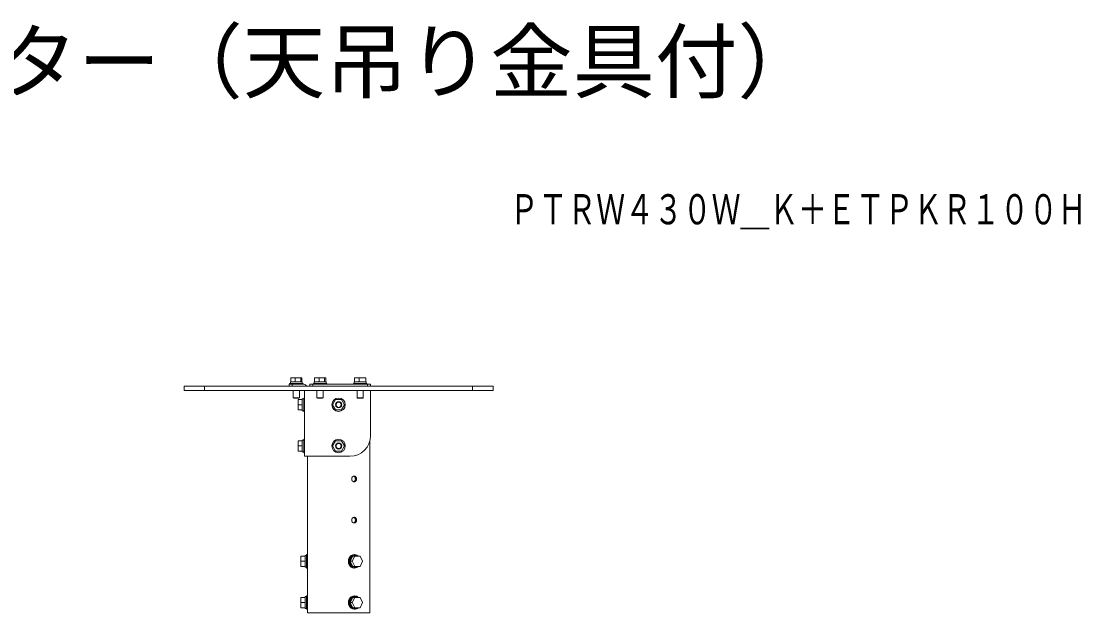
# Model space of a CAD drawing. Units: millimetres, scale not verified. Extents: x -62 to 63, y -57 to 57.
# Drawn here: x 5.8 to 57.2, y 28.1 to 56.8 of the extents above; entities that cross this region are included whole.
import ezdxf
from ezdxf.enums import TextEntityAlignment as Align

# ---------------------------------------------------------------- set-up
doc = ezdxf.new("R2010")
doc.units = ezdxf.units.MM
doc.header["$LTSCALE"] = 0.125
doc.layers.add('0-1_MOJI1', color=7, linetype='Continuous')
doc.layers.add('0-3_TOUROKU', color=7, linetype='Continuous')
doc.layers.add('0-5_GAIKEI', color=7, linetype='Continuous', lineweight=18)
doc.styles.add('ＭＳ ゴシック', font='')
doc.styles.get('ＭＳ ゴシック').set_extended_font_data('MS Gothic')

msp = doc.modelspace()

# ---------------------------------------------------------------- linework, layer by layer
at = {"layer": '0-5_GAIKEI', "color": 1}
for p, q in [((18.7665, 39.0669), (18.7665, 39.1669)), ((18.7665, 39.1669), (19.4665, 39.1669)), ((18.7915, 39.2069), (18.7915, 39.1669)), ((18.7915, 39.2069), (19.4424, 39.2069)), ((18.829, 39.2819), (18.829, 39.2069)), ((18.829, 39.2819), (19.4049, 39.2819)), ((18.8452, 39.4819), (18.8452, 39.2819)), ((19.3887, 39.4819), (18.8452, 39.4819)), ((18.9165, 39.1669), (18.9165, 39.0669)), ((19.0664, 39.2819), (19.0664, 39.4819)), ((19.3376, 39.2819), (19.3376, 39.4819)), ((19.3887, 39.2819), (19.3887, 39.4819)), ((19.4049, 39.2069), (19.4049, 39.2819)), ((19.4424, 39.1669), (19.4424, 39.2069)), ((19.7665, 39.0669), (19.7665, 39.1669)), ((19.7665, 39.1669), (22.7165, 39.1669)), ((19.9165, 39.1669), (19.9165, 39.0669)), ((19.9415, 39.2069), (19.9415, 39.1669)), ((19.9415, 39.2069), (20.6017, 39.2069)), ((19.979, 39.2819), (19.979, 39.2069)), ((20.5642, 39.2819), (19.979, 39.2819)), ((19.9952, 39.4819), (19.9952, 39.2819)), ((20.548, 39.4819), (19.9952, 39.4819)), ((20.2164, 39.2819), (20.2164, 39.4819)), ((20.4876, 39.2819), (20.4876, 39.4819)), ((20.548, 39.2819), (20.548, 39.4819)), ((20.5642, 39.2069), (20.5642, 39.2819)), ((20.6017, 39.1669), (20.6017, 39.2069)), ((21.891, 39.2069), (21.891, 39.1669)), ((21.891, 39.2069), (22.541, 39.2069)), ((21.9285, 39.2819), (22.504, 39.2819)), ((21.9285, 39.2819), (21.9285, 39.2069)), ((21.9447, 39.4819), (21.9447, 39.2819)), ((22.4877, 39.4819), (21.9447, 39.4819)), ((22.1659, 39.2819), (22.1659, 39.4819)), ((22.4877, 39.2819), (22.4877, 39.4819)), ((22.504, 39.2069), (22.504, 39.2819)), ((22.5415, 39.1669), (22.5415, 39.2069)), ((22.5665, 39.0669), (22.5665, 39.1669)), ((22.7165, 39.1669), (22.7165, 39.0669)), ((14.6665, 39.0669), (14.6665, 38.8669)), ((18.9665, 38.8669), (18.9665, 38.5069)), ((19.2674, 38.5069), (19.2674, 38.8669)), ((20.4165, 38.5069), (20.4165, 38.8669)), ((22.366, 38.5069), (22.366, 38.8669)), ((27.6665, 38.8669), (27.6665, 39.0669)), ((18.9665, 38.5069), (18.9915, 38.4819)), ((19.2674, 38.5069), (18.9665, 38.5069)), ((18.9915, 38.4819), (19.2424, 38.4819)), ((19.4015, 38.4169), (19.2015, 38.4169)), ((19.2015, 38.4169), (19.2015, 37.9169)), ((19.4015, 38.4169), (19.2015, 38.4169)), ((19.4015, 38.1669), (19.2015, 38.1669)), ((19.2424, 38.4819), (19.2674, 38.5069)), ((19.4765, 38.4544), (19.4015, 38.4544)), ((19.4015, 37.8794), (19.4015, 38.4544)), ((19.5165, 38.4919), (19.4765, 38.4919)), ((19.4765, 37.8419), (19.4765, 38.4919)), ((20.4165, 38.5069), (20.1165, 38.5069)), ((20.1415, 38.4819), (20.3915, 38.4819)), ((20.3915, 38.4819), (20.4165, 38.5069)), ((20.8778, 38.1669), (21.0221, 38.4169)), ((21.0221, 37.9169), (20.8778, 38.1669)), ((21.0221, 38.4169), (21.3108, 38.4169)), ((22.366, 38.5069), (22.066, 38.5069)), ((22.091, 38.4819), (22.341, 38.4819)), ((22.341, 38.4819), (22.366, 38.5069)), ((19.2015, 37.9169), (19.4015, 37.9169)), ((19.4015, 37.8794), (19.4765, 37.8794)), ((19.4765, 37.8419), (19.5165, 37.8419)), ((19.4015, 36.4169), (19.2015, 36.4169)), ((19.2015, 36.4169), (19.2015, 35.9169)), ((19.4015, 36.4169), (19.2015, 36.4169)), ((19.4015, 36.1669), (19.2015, 36.1669)), ((19.4765, 36.4544), (19.4015, 36.4544)), ((19.4015, 35.8794), (19.4015, 36.4544)), ((19.5165, 36.4919), (19.4765, 36.4919)), ((19.4765, 35.8419), (19.4765, 36.4919)), ((21.0221, 36.4169), (21.3108, 36.4169)), ((19.2015, 35.9169), (19.4015, 35.9169)), ((19.4015, 35.8794), (19.4765, 35.8794)), ((19.4765, 35.8419), (19.5165, 35.8419)), ((19.6129, 30.8544), (19.5379, 30.8544)), ((19.5379, 30.2794), (19.5379, 30.8544)), ((19.6529, 30.8919), (19.6129, 30.8919)), ((19.6129, 30.2419), (19.6129, 30.8919)), ((21.9808, 30.8544), (21.9433, 30.8544)), ((19.5379, 30.8169), (19.3379, 30.8169)), ((19.3379, 30.8169), (19.3379, 30.3169)), ((19.5379, 30.5669), (19.3379, 30.5669)), ((21.7308, 30.5669), (21.8308, 30.5669)), ((21.8547, 30.8148), (21.7318, 30.5689)), ((21.7318, 30.5648), (21.8558, 30.3169)), ((21.8308, 30.5669), (21.9558, 30.8169)), ((21.9558, 30.3169), (21.8308, 30.5669)), ((21.8558, 30.8169), (22.2057, 30.8169)), ((19.3379, 30.3169), (19.5379, 30.3169)), ((19.5379, 30.2794), (19.6129, 30.2794)), ((19.6129, 30.2419), (19.6529, 30.2419)), ((21.8558, 30.3169), (22.2057, 30.3168)), ((21.9433, 30.2794), (21.9808, 30.2794)), ((19.3379, 28.8169), (19.3379, 28.3169)), ((19.5379, 28.8169), (19.3379, 28.8169)), ((19.6129, 28.8544), (19.5379, 28.8544)), ((19.5379, 28.2794), (19.5379, 28.8544)), ((19.6529, 28.8919), (19.6129, 28.8919)), ((19.6129, 28.2419), (19.6129, 28.8919)), ((21.8558, 28.8169), (21.7308, 28.5669)), ((21.8308, 28.5669), (21.9558, 28.8169)), ((21.8558, 28.8169), (22.2057, 28.8169)), ((19.5379, 28.5669), (19.3379, 28.5669)), ((19.3379, 28.3169), (19.5379, 28.3169)), ((19.5379, 28.2794), (19.6129, 28.2794)), ((21.7308, 28.5669), (21.8308, 28.5669)), ((21.7308, 28.5669), (21.8558, 28.3169)), ((21.9558, 28.3169), (21.8308, 28.5669)), ((21.8558, 28.3169), (22.2057, 28.3168)), ((21.9433, 28.2794), (21.9808, 28.2794)), ((19.6129, 28.2419), (19.6529, 28.2419)), ((22.679, 28.0669), (19.654, 28.0669))]:
    msp.add_line(p, q, dxfattribs=at)
at = {"layer": '0-5_GAIKEI'}
for p, q in [((13.6665, 38.8669), (13.6665, 39.0669)), ((13.6665, 39.0669), (28.6665, 39.0669)), ((28.6665, 38.8669), (13.6665, 38.8669)), ((19.5165, 38.8668), (19.5165, 35.6669)), ((22.7165, 38.8668), (22.7165, 36.6669)), ((28.6665, 39.0669), (28.6665, 38.8669)), ((22.679, 28.0669), (22.679, 36.3954)), ((19.5165, 35.6669), (21.7165, 35.6669)), ((19.654, 35.6669), (19.654, 28.0669)), ((21.7318, 30.5689), (21.7308, 30.5669)), ((21.7308, 30.5669), (21.7318, 30.5648)), ((21.8558, 30.3169), (21.9558, 30.3169)), ((19.5379, 28.8169), (19.3379, 28.8169))]:
    msp.add_line(p, q, dxfattribs=at)
at = {"layer": '0-5_GAIKEI', "color": 1}
for points in [[(20.1165, 38.8669), (20.1165, 38.5069), (20.1415, 38.4819)], [(22.066, 38.8669), (22.066, 38.5069), (22.091, 38.4819)], [(21.3108, 38.4169), (21.4552, 38.1669), (21.3108, 37.9169), (21.0221, 37.9169)], [(21.0221, 35.9169), (20.8778, 36.1669), (21.0221, 36.4169)], [(21.3108, 36.4169), (21.4552, 36.1669), (21.3108, 35.9169), (21.0221, 35.9169)], [(21.8005, 34.5669), (21.8006, 34.5712), (21.8008, 34.5756), (21.8011, 34.58), (21.8015, 34.5844), (21.8021, 34.5887), (21.8028, 34.593), (21.8036, 34.5973), (21.8046, 34.6016), (21.8056, 34.6058), (21.8068, 34.61), (21.8081, 34.6141), (21.8096, 34.6182), (21.8111, 34.6223), (21.8128, 34.6263), (21.8146, 34.6302), (21.8164, 34.634), (21.8184, 34.6378), (21.8205, 34.6415), (21.8227, 34.6452), (21.8251, 34.6487), (21.8275, 34.6522), (21.83, 34.6556), (21.8326, 34.6589), (21.8352, 34.6621), (21.838, 34.6652), (21.8409, 34.6682), (21.8438, 34.6712), (21.8468, 34.674), (21.8499, 34.6766), (21.8531, 34.6792), (21.8563, 34.6817), (21.8596, 34.6841), (21.863, 34.6863), (21.8664, 34.6884), (21.8698, 34.6904), (21.8733, 34.6923), (21.8769, 34.694), (21.8805, 34.6956), (21.8841, 34.6971)], [(21.8006, 34.5701), (21.8005, 34.5695), (21.8005, 34.5688), (21.8005, 34.5681), (21.8005, 34.5675), (21.8005, 34.5668), (21.8005, 34.5661), (21.8005, 34.5654), (21.8005, 34.5648), (21.8005, 34.5641), (21.8006, 34.5634), (21.8006, 34.5627)], [(21.8008, 34.5581), (21.8006, 34.5625), (21.8005, 34.5669)], [(21.8915, 34.4341), (21.8878, 34.4353), (21.8841, 34.4367), (21.8805, 34.4381), (21.8769, 34.4397), (21.8733, 34.4415), (21.8698, 34.4433), (21.8664, 34.4453), (21.863, 34.4474), (21.8596, 34.4497), (21.8563, 34.452), (21.8531, 34.4545), (21.8499, 34.4571), (21.8468, 34.4598), (21.8438, 34.4626), (21.8409, 34.4655), (21.838, 34.4685), (21.8352, 34.4716), (21.8326, 34.4748), (21.83, 34.4781), (21.8275, 34.4815), (21.8251, 34.485), (21.8227, 34.4885), (21.8205, 34.4922), (21.8184, 34.4959), (21.8164, 34.4997), (21.8146, 34.5036), (21.8128, 34.5075), (21.8111, 34.5115), (21.8096, 34.5155), (21.8081, 34.5196), (21.8068, 34.5237), (21.8056, 34.5279), (21.8046, 34.5321), (21.8036, 34.5364), (21.8028, 34.5407), (21.8021, 34.545), (21.8015, 34.5494), (21.8011, 34.5537), (21.8008, 34.5581)], [(21.8841, 34.6971), (21.8878, 34.6984), (21.8915, 34.6996), (21.8953, 34.7007), (21.899, 34.7016), (21.9028, 34.7024), (21.9066, 34.7031), (21.9104, 34.7036), (21.9142, 34.704), (21.918, 34.7043), (21.9218, 34.7044), (21.9256, 34.7043), (21.9294, 34.7041), (21.9331, 34.7038), (21.9369, 34.7034), (21.9406, 34.7028), (21.9443, 34.7021), (21.948, 34.7012), (21.9517, 34.7002), (21.9553, 34.699), (21.9589, 34.6978), (21.9624, 34.6964), (21.9659, 34.6948), (21.9693, 34.6932), (21.9727, 34.6914), (21.9761, 34.6894), (21.9793, 34.6874), (21.9825, 34.6852), (21.9857, 34.6829), (21.9888, 34.6805), (21.9918, 34.678), (21.9947, 34.6753), (21.9976, 34.6726), (22.0004, 34.6697), (22.0031, 34.6668), (22.0057, 34.6637), (22.0082, 34.6605), (22.0106, 34.6573), (22.013, 34.6539), (22.0153, 34.6505)], [(22.0195, 34.4904), (22.0174, 34.4867), (22.0153, 34.4832), (22.013, 34.4798), (22.0107, 34.4764), (22.0082, 34.4732), (22.0057, 34.47), (22.0031, 34.467), (22.0004, 34.464), (21.9976, 34.4611), (21.9947, 34.4584), (21.9918, 34.4558), (21.9888, 34.4532), (21.9857, 34.4508), (21.9826, 34.4485), (21.9794, 34.4463), (21.9761, 34.4443), (21.9728, 34.4424), (21.9694, 34.4406), (21.9659, 34.4389), (21.9624, 34.4374), (21.9589, 34.436), (21.9553, 34.4347), (21.9517, 34.4335), (21.948, 34.4325), (21.9444, 34.4317), (21.9406, 34.4309), (21.9369, 34.4303), (21.9331, 34.4299), (21.9294, 34.4296), (21.9256, 34.4294), (21.9218, 34.4294), (21.918, 34.4295), (21.9142, 34.4297), (21.9104, 34.4301), (21.9066, 34.4306), (21.9028, 34.4313), (21.899, 34.4321), (21.8953, 34.433), (21.8915, 34.4341)], [(21.9421, 34.6704), (21.9397, 34.6729), (21.9372, 34.6753), (21.9346, 34.6776), (21.932, 34.6798), (21.9293, 34.682), (21.9266, 34.684), (21.9238, 34.686), (21.921, 34.6879), (21.9181, 34.6897), (21.9152, 34.6913), (21.9123, 34.6929), (21.9093, 34.6944), (21.9062, 34.6958), (21.9031, 34.6971), (21.9, 34.6983), (21.8969, 34.6993), (21.8937, 34.7003)], [(21.894, 34.4335), (21.8972, 34.4345), (21.9003, 34.4356), (21.9034, 34.4368), (21.9065, 34.438), (21.9095, 34.4394), (21.9125, 34.4409), (21.9155, 34.4425), (21.9184, 34.4442), (21.9212, 34.446), (21.924, 34.4479), (21.9268, 34.4498), (21.9295, 34.4519), (21.9322, 34.4541), (21.9348, 34.4563), (21.9374, 34.4586), (21.9399, 34.461), (21.9423, 34.4635), (21.9447, 34.4661), (21.947, 34.4687), (21.9492, 34.4715), (21.9514, 34.4743), (21.9535, 34.4771), (21.9555, 34.4801), (21.9575, 34.4831), (21.9594, 34.4862), (21.9612, 34.4893), (21.963, 34.4925), (21.9647, 34.4957), (21.9663, 34.4991), (21.9678, 34.5024), (21.9692, 34.5058), (21.9706, 34.5093), (21.9719, 34.5128), (21.9731, 34.5164), (21.9742, 34.52), (21.9752, 34.5236), (21.9761, 34.5272), (21.977, 34.5309), (21.9778, 34.5347)], [(21.9778, 34.5347), (21.9785, 34.5384), (21.9791, 34.5422), (21.9796, 34.546), (21.98, 34.5498), (21.9804, 34.5536), (21.9807, 34.5574), (21.9808, 34.5612), (21.9809, 34.5651), (21.9809, 34.5689), (21.9808, 34.5728), (21.9806, 34.5766), (21.9804, 34.5804), (21.98, 34.5842), (21.9796, 34.5881), (21.979, 34.5918), (21.9784, 34.5956), (21.9777, 34.5994), (21.977, 34.6031), (21.9761, 34.6068), (21.9751, 34.6104), (21.9741, 34.614), (21.973, 34.6176), (21.9718, 34.6212), (21.9705, 34.6247), (21.9691, 34.6281), (21.9677, 34.6316), (21.9661, 34.6349), (21.9645, 34.6382), (21.9629, 34.6415), (21.9611, 34.6447), (21.9593, 34.6478), (21.9574, 34.6509), (21.9554, 34.6539), (21.9533, 34.6568), (21.9512, 34.6597), (21.949, 34.6625), (21.9468, 34.6652), (21.9445, 34.6678), (21.9421, 34.6704)], [(22.0153, 34.6505), (22.0174, 34.647), (22.0195, 34.6434), (22.0215, 34.6397), (22.0233, 34.636), (22.0251, 34.6321), (22.0268, 34.6282), (22.0283, 34.6243), (22.0298, 34.6203), (22.0312, 34.6162), (22.0324, 34.6121), (22.0335, 34.6079), (22.0345, 34.6037), (22.0355, 34.5995), (22.0363, 34.5952), (22.0369, 34.5909), (22.0375, 34.5866), (22.038, 34.5822), (22.0383, 34.5778), (22.0385, 34.5735), (22.0387, 34.5691), (22.0387, 34.5647), (22.0385, 34.5603), (22.0383, 34.5559), (22.038, 34.5516), (22.0375, 34.5472), (22.0369, 34.5429), (22.0363, 34.5386), (22.0355, 34.5343), (22.0346, 34.53), (22.0335, 34.5258), (22.0324, 34.5217), (22.0312, 34.5175), (22.0298, 34.5135), (22.0284, 34.5095), (22.0268, 34.5055), (22.0251, 34.5016), (22.0234, 34.4978), (22.0215, 34.494), (22.0195, 34.4904)], [(21.8005, 32.5669), (21.8006, 32.5712), (21.8008, 32.5756), (21.8011, 32.58), (21.8015, 32.5844), (21.8021, 32.5887), (21.8028, 32.593), (21.8036, 32.5973), (21.8046, 32.6016), (21.8056, 32.6058), (21.8068, 32.61), (21.8081, 32.6141), (21.8096, 32.6182), (21.8111, 32.6223), (21.8128, 32.6263), (21.8146, 32.6302), (21.8164, 32.634), (21.8184, 32.6378), (21.8205, 32.6415), (21.8227, 32.6452), (21.8251, 32.6487), (21.8275, 32.6522), (21.83, 32.6556), (21.8326, 32.6589), (21.8352, 32.6621), (21.838, 32.6652), (21.8409, 32.6682), (21.8438, 32.6712), (21.8468, 32.674), (21.8499, 32.6766), (21.8531, 32.6792), (21.8563, 32.6817), (21.8596, 32.6841), (21.863, 32.6863), (21.8664, 32.6884), (21.8698, 32.6904), (21.8733, 32.6923), (21.8769, 32.694), (21.8805, 32.6956), (21.8841, 32.6971)], [(21.8006, 32.5701), (21.8005, 32.5695), (21.8005, 32.5688), (21.8005, 32.5681), (21.8005, 32.5675), (21.8005, 32.5668), (21.8005, 32.5661), (21.8005, 32.5654), (21.8005, 32.5648), (21.8005, 32.5641), (21.8006, 32.5634), (21.8006, 32.5627)], [(21.8008, 32.5581), (21.8006, 32.5625), (21.8005, 32.5669)], [(21.8915, 32.4341), (21.8878, 32.4353), (21.8841, 32.4367), (21.8805, 32.4381), (21.8769, 32.4397), (21.8733, 32.4415), (21.8698, 32.4433), (21.8664, 32.4453), (21.863, 32.4474), (21.8596, 32.4497), (21.8563, 32.452), (21.8531, 32.4545), (21.8499, 32.4571), (21.8468, 32.4598), (21.8438, 32.4626), (21.8409, 32.4655), (21.838, 32.4685), (21.8352, 32.4716), (21.8326, 32.4748), (21.83, 32.4781), (21.8275, 32.4815), (21.8251, 32.485), (21.8227, 32.4885), (21.8205, 32.4922), (21.8184, 32.4959), (21.8164, 32.4997), (21.8146, 32.5036), (21.8128, 32.5075), (21.8111, 32.5115), (21.8096, 32.5155), (21.8081, 32.5196), (21.8068, 32.5237), (21.8056, 32.5279), (21.8046, 32.5321), (21.8036, 32.5364), (21.8028, 32.5407), (21.8021, 32.545), (21.8015, 32.5494), (21.8011, 32.5537), (21.8008, 32.5581)], [(21.8841, 32.6971), (21.8878, 32.6984), (21.8915, 32.6996), (21.8953, 32.7007), (21.899, 32.7016), (21.9028, 32.7024), (21.9066, 32.7031), (21.9104, 32.7036), (21.9142, 32.704), (21.918, 32.7043), (21.9218, 32.7044), (21.9256, 32.7043), (21.9294, 32.7041), (21.9331, 32.7038), (21.9369, 32.7034), (21.9406, 32.7028), (21.9443, 32.7021), (21.948, 32.7012), (21.9517, 32.7002), (21.9553, 32.699), (21.9589, 32.6978), (21.9624, 32.6964), (21.9659, 32.6948), (21.9693, 32.6932), (21.9727, 32.6914), (21.9761, 32.6894), (21.9793, 32.6874), (21.9825, 32.6852), (21.9857, 32.6829), (21.9888, 32.6805), (21.9918, 32.678), (21.9947, 32.6753), (21.9976, 32.6726), (22.0004, 32.6697), (22.0031, 32.6668), (22.0057, 32.6637), (22.0082, 32.6605), (22.0106, 32.6573), (22.013, 32.6539), (22.0153, 32.6505)], [(22.0195, 32.4904), (22.0174, 32.4867), (22.0153, 32.4832), (22.013, 32.4798), (22.0107, 32.4764), (22.0082, 32.4732), (22.0057, 32.47), (22.0031, 32.467), (22.0004, 32.464), (21.9976, 32.4611), (21.9947, 32.4584), (21.9918, 32.4558), (21.9888, 32.4532), (21.9857, 32.4508), (21.9826, 32.4485), (21.9794, 32.4463), (21.9761, 32.4443), (21.9728, 32.4424), (21.9694, 32.4406), (21.9659, 32.4389), (21.9624, 32.4374), (21.9589, 32.436), (21.9553, 32.4347), (21.9517, 32.4335), (21.948, 32.4325), (21.9444, 32.4317), (21.9406, 32.4309), (21.9369, 32.4303), (21.9331, 32.4299), (21.9294, 32.4296), (21.9256, 32.4294), (21.9218, 32.4294), (21.918, 32.4295), (21.9142, 32.4297), (21.9104, 32.4301), (21.9066, 32.4306), (21.9028, 32.4313), (21.899, 32.4321), (21.8953, 32.433), (21.8915, 32.4341)], [(21.9421, 32.6704), (21.9397, 32.6729), (21.9372, 32.6753), (21.9346, 32.6776), (21.932, 32.6798), (21.9293, 32.682), (21.9266, 32.684), (21.9238, 32.686), (21.921, 32.6879), (21.9181, 32.6897), (21.9152, 32.6913), (21.9123, 32.6929), (21.9093, 32.6944), (21.9062, 32.6958), (21.9031, 32.6971), (21.9, 32.6983), (21.8969, 32.6993), (21.8937, 32.7003)], [(21.894, 32.4335), (21.8972, 32.4345), (21.9003, 32.4356), (21.9034, 32.4368), (21.9065, 32.438), (21.9095, 32.4394), (21.9125, 32.4409), (21.9155, 32.4425), (21.9184, 32.4442), (21.9212, 32.446), (21.924, 32.4479), (21.9268, 32.4498), (21.9295, 32.4519), (21.9322, 32.4541), (21.9348, 32.4563), (21.9374, 32.4586), (21.9399, 32.461), (21.9423, 32.4635), (21.9447, 32.4661), (21.947, 32.4687), (21.9492, 32.4715), (21.9514, 32.4743), (21.9535, 32.4771), (21.9555, 32.4801), (21.9575, 32.4831), (21.9594, 32.4862), (21.9612, 32.4893), (21.963, 32.4925), (21.9647, 32.4957), (21.9663, 32.4991), (21.9678, 32.5024), (21.9692, 32.5058), (21.9706, 32.5093), (21.9719, 32.5128), (21.9731, 32.5164), (21.9742, 32.52), (21.9752, 32.5236), (21.9761, 32.5272), (21.977, 32.5309), (21.9778, 32.5347)], [(21.9778, 32.5347), (21.9785, 32.5384), (21.9791, 32.5422), (21.9796, 32.546), (21.98, 32.5498), (21.9804, 32.5536), (21.9807, 32.5574), (21.9808, 32.5612), (21.9809, 32.5651), (21.9809, 32.5689), (21.9808, 32.5728), (21.9806, 32.5766), (21.9804, 32.5804), (21.98, 32.5842), (21.9796, 32.5881), (21.979, 32.5918), (21.9784, 32.5956), (21.9777, 32.5994), (21.977, 32.6031), (21.9761, 32.6068), (21.9751, 32.6104), (21.9741, 32.614), (21.973, 32.6176), (21.9718, 32.6212), (21.9705, 32.6247), (21.9691, 32.6281), (21.9677, 32.6316), (21.9661, 32.6349), (21.9645, 32.6382), (21.9629, 32.6415), (21.9611, 32.6447), (21.9593, 32.6478), (21.9574, 32.6509), (21.9554, 32.6539), (21.9533, 32.6568), (21.9512, 32.6597), (21.949, 32.6625), (21.9468, 32.6652), (21.9445, 32.6678), (21.9421, 32.6704)], [(22.0153, 32.6505), (22.0174, 32.647), (22.0195, 32.6434), (22.0215, 32.6397), (22.0233, 32.636), (22.0251, 32.6321), (22.0268, 32.6282), (22.0283, 32.6243), (22.0298, 32.6203), (22.0312, 32.6162), (22.0324, 32.6121), (22.0335, 32.6079), (22.0345, 32.6037), (22.0355, 32.5995), (22.0363, 32.5952), (22.0369, 32.5909), (22.0375, 32.5866), (22.038, 32.5822), (22.0383, 32.5778), (22.0385, 32.5735), (22.0387, 32.5691), (22.0387, 32.5647), (22.0385, 32.5603), (22.0383, 32.5559), (22.038, 32.5516), (22.0375, 32.5472), (22.0369, 32.5429), (22.0363, 32.5386), (22.0355, 32.5343), (22.0346, 32.53), (22.0335, 32.5258), (22.0324, 32.5217), (22.0312, 32.5175), (22.0298, 32.5135), (22.0284, 32.5095), (22.0268, 32.5055), (22.0251, 32.5016), (22.0234, 32.4978), (22.0215, 32.494), (22.0195, 32.4904)], [(22.2057, 30.8169), (22.3308, 30.5669), (22.2057, 30.3168)], [(21.9808, 28.8544), (21.9433, 28.8544), (21.9106, 28.8519), (21.8769, 28.844), (21.8433, 28.8302), (21.811, 28.8104), (21.781, 28.7849), (21.7545, 28.7543), (21.7324, 28.7197), (21.7152, 28.6824), (21.7033, 28.6436), (21.6964, 28.6047), (21.6943, 28.5669), (21.6964, 28.5291), (21.7033, 28.4902), (21.7152, 28.4515), (21.7323, 28.4141), (21.7544, 28.3795), (21.7809, 28.3489), (21.8109, 28.3234), (21.8433, 28.3036), (21.8768, 28.2898), (21.9105, 28.2819), (21.9433, 28.2794)], [(22.2057, 28.8169), (22.3308, 28.5669), (22.2057, 28.3168)]]:
    msp.add_lwpolyline(points, dxfattribs=at)
for centre, radius in [((21.1665, 38.1669), 0.325), ((21.1665, 38.1669), 0.15), ((21.1665, 38.1669), 0.125), ((21.1665, 36.1669), 0.325), ((21.1665, 36.1669), 0.15), ((21.1665, 36.1669), 0.125)]:
    msp.add_circle(centre, radius, dxfattribs=at)
msp.add_arc((19.4665, 39.0169), 0.15, 19.47233, 90, dxfattribs=at)
at = {"layer": '0-5_GAIKEI'}
msp.add_arc((21.7165, 36.6669), 1, 270, 0, dxfattribs=at)
at = {"layer": '0-5_GAIKEI', "color": 1}
for centre, major_axis, start_param, end_param in [((21.9233, 30.5669), (0, 0.325), 6.2831853, 9.4247782), ((21.9433, 30.5669), (0, -0.325), 2.4483808, 6.2831853), ((21.9433, 30.5669), (0, 0.2875), 6.2831853, 9.4247779), ((21.9808, 30.5669), (0, -0.2875), 2.6250406, 4.7053038), ((21.9808, 30.5669), (0, -0.2875), 4.7195511, 5.7524626), ((21.9808, 30.5669), (0, -0.2875), 5.7667108, 6.7995835), ((21.9433, 30.5669), (0, -0.325), 6.2831853, 6.9762994), ((21.9233, 28.5669), (0, 0.325), 6.2831853, 9.4247782), ((21.9433, 28.5669), (0, -0.325), 2.4483808, 6.2831853), ((21.9808, 28.5669), (0, -0.2875), 3.6723147, 4.7053038), ((21.9808, 28.5669), (0, -0.2875), 2.6250406, 3.6580684), ((21.9808, 28.5669), (0, -0.2875), 4.7195511, 5.7524626), ((21.9808, 28.5669), (0, -0.2875), 5.7667108, 6.7995835), ((21.9433, 28.5669), (0, -0.325), 6.2831853, 6.9762994)]:
    msp.add_ellipse(centre, major_axis=major_axis, ratio=0.866025, start_param=start_param, end_param=end_param, dxfattribs=at)

# ---------------------------------------------------------------- texts
at = {"layer": '0-1_MOJI1', "style": 'ＭＳ ゴシック'}
msp.add_text('ＤＬＰ方式プロジェクター（天吊り金具付）', height=2.933, dxfattribs=at).set_placement((-35.4907, 52.4895), align=Align.BOTTOM_LEFT)
at = {"layer": '0-3_TOUROKU', "style": 'ＭＳ ゴシック', "width": 0.7}
msp.add_text('ＰＴＲＷ４３０Ｗ＿Ｋ＋ＥＴＰＫＲ１００Ｈ', height=1.466, dxfattribs=at).set_placement((29.4693, 46.4895), align=Align.BOTTOM_LEFT)

doc.saveas('drawing.dxf')
